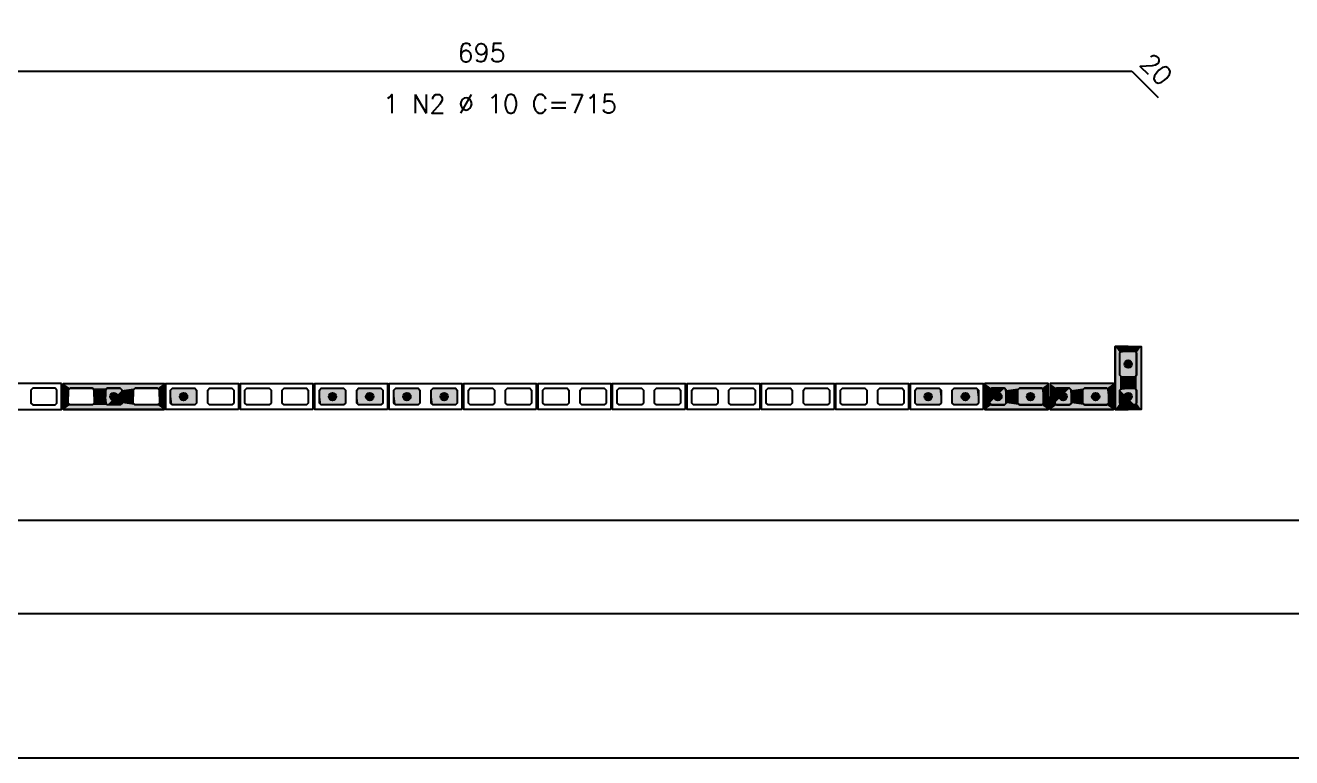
# Model space of a CAD drawing. Extents: x -1.9 to 86, y -1.6 to 61.
# Drawn here: x 22.89 to 36.5, y -1.55 to 6.32 of the extents above; entities that cross this region are included whole.
import ezdxf

# ---------------------------------------------------------------- set-up
doc = ezdxf.new("R2010")
doc.units = 0
doc.header["$MEASUREMENT"] = 0
doc.linetypes.add('HIDDEN', pattern=[9.525, 6.35, -3.175])
doc.layers.get('Defpoints').update_dxf_attribs({"linetype": 'CONTINUOUS'})
for name, color, linetype in [('ARQ_FOLHA', 7, 'CONTINUOUS'), ('PENA_01', 1, 'CONTINUOUS'), ('PENA_02', 2, 'CONTINUOUS'), ('PENA_03', 3, 'CONTINUOUS'), ('PENA_05', 5, 'CONTINUOUS'), ('PENA_11', 252, 'CONTINUOUS'), ('PENA_19', 240, 'CONTINUOUS'), ('PENA_21', 100, 'CONTINUOUS')]:
    doc.layers.add(name, color=color, linetype=linetype)
doc.styles.get("Standard").update_dxf_attribs({"font": 'ROMANS.SHX'})

msp = doc.modelspace()

# ---------------------------------------------------------------- linework, layer by layer
at = {"layer": 'ARQ_FOLHA', "color": 1}
for points in [[(0, 0), (84.1, 0), (84.1, 59.4), (0, 59.4)], [(2.5, 1), (83.1, 1), (83.1, 58.4), (2.5, 58.4)]]:
    msp.add_lwpolyline(points, close=True, dxfattribs=at)
at = {"layer": 'Defpoints', "color": 8, "linetype": 'HIDDEN', "ltscale": 100}
msp.add_lwpolyline([(-1.95, 60.95), (-1.95, -1.55), (86.05, -1.55), (86.05, 60.95)], close=True, dxfattribs=at)
at = {"layer": 'PENA_01', "linetype": 'Continuous'}
for points in [[(34.653, 2.559), (34.653, 2.799), (34.673, 2.819), (34.813, 2.819), (34.833, 2.799), (34.833, 2.559), (34.813, 2.539), (34.673, 2.539), (34.653, 2.559)], [(23.233, 2.399), (23.213, 2.419), (22.973, 2.419), (22.953, 2.399), (22.953, 2.259), (22.973, 2.239), (23.213, 2.239), (23.233, 2.259), (23.233, 2.399)], [(23.633, 2.259), (23.613, 2.239), (23.373, 2.239), (23.353, 2.259), (23.353, 2.399), (23.373, 2.419), (23.613, 2.419), (23.633, 2.399), (23.633, 2.259)], [(23.933, 2.259), (23.913, 2.239), (23.773, 2.239), (23.753, 2.259), (23.753, 2.399), (23.773, 2.419), (23.913, 2.419), (23.933, 2.399), (23.933, 2.259)], [(24.333, 2.259), (24.313, 2.239), (24.073, 2.239), (24.053, 2.259), (24.053, 2.399), (24.073, 2.419), (24.313, 2.419), (24.333, 2.399), (24.333, 2.259)], [(24.733, 2.259), (24.713, 2.239), (24.473, 2.239), (24.453, 2.259), (24.453, 2.399), (24.473, 2.419), (24.713, 2.419), (24.733, 2.399), (24.733, 2.259)], [(25.133, 2.259), (25.113, 2.239), (24.873, 2.239), (24.853, 2.259), (24.853, 2.399), (24.873, 2.419), (25.113, 2.419), (25.133, 2.399), (25.133, 2.259)], [(25.533, 2.259), (25.513, 2.239), (25.273, 2.239), (25.253, 2.259), (25.253, 2.399), (25.273, 2.419), (25.513, 2.419), (25.533, 2.399), (25.533, 2.259)], [(25.933, 2.259), (25.913, 2.239), (25.673, 2.239), (25.653, 2.259), (25.653, 2.399), (25.673, 2.419), (25.913, 2.419), (25.933, 2.399), (25.933, 2.259)], [(26.333, 2.259), (26.313, 2.239), (26.073, 2.239), (26.053, 2.259), (26.053, 2.399), (26.073, 2.419), (26.313, 2.419), (26.333, 2.399), (26.333, 2.259)], [(26.733, 2.259), (26.713, 2.239), (26.473, 2.239), (26.453, 2.259), (26.453, 2.399), (26.473, 2.419), (26.713, 2.419), (26.733, 2.399), (26.733, 2.259)], [(27.133, 2.259), (27.113, 2.239), (26.873, 2.239), (26.853, 2.259), (26.853, 2.399), (26.873, 2.419), (27.113, 2.419), (27.133, 2.399), (27.133, 2.259)], [(27.533, 2.259), (27.513, 2.239), (27.273, 2.239), (27.253, 2.259), (27.253, 2.399), (27.273, 2.419), (27.513, 2.419), (27.533, 2.399), (27.533, 2.259)], [(27.933, 2.259), (27.913, 2.239), (27.673, 2.239), (27.653, 2.259), (27.653, 2.399), (27.673, 2.419), (27.913, 2.419), (27.933, 2.399), (27.933, 2.259)], [(28.333, 2.259), (28.313, 2.239), (28.073, 2.239), (28.053, 2.259), (28.053, 2.399), (28.073, 2.419), (28.313, 2.419), (28.333, 2.399), (28.333, 2.259)], [(28.733, 2.259), (28.713, 2.239), (28.473, 2.239), (28.453, 2.259), (28.453, 2.399), (28.473, 2.419), (28.713, 2.419), (28.733, 2.399), (28.733, 2.259)], [(29.133, 2.259), (29.113, 2.239), (28.873, 2.239), (28.853, 2.259), (28.853, 2.399), (28.873, 2.419), (29.113, 2.419), (29.133, 2.399), (29.133, 2.259)], [(29.533, 2.259), (29.513, 2.239), (29.273, 2.239), (29.253, 2.259), (29.253, 2.399), (29.273, 2.419), (29.513, 2.419), (29.533, 2.399), (29.533, 2.259)], [(29.933, 2.259), (29.913, 2.239), (29.673, 2.239), (29.653, 2.259), (29.653, 2.399), (29.673, 2.419), (29.913, 2.419), (29.933, 2.399), (29.933, 2.259)], [(30.333, 2.259), (30.313, 2.239), (30.073, 2.239), (30.053, 2.259), (30.053, 2.399), (30.073, 2.419), (30.313, 2.419), (30.333, 2.399), (30.333, 2.259)], [(30.733, 2.259), (30.713, 2.239), (30.473, 2.239), (30.453, 2.259), (30.453, 2.399), (30.473, 2.419), (30.713, 2.419), (30.733, 2.399), (30.733, 2.259)], [(31.133, 2.259), (31.113, 2.239), (30.873, 2.239), (30.853, 2.259), (30.853, 2.399), (30.873, 2.419), (31.113, 2.419), (31.133, 2.399), (31.133, 2.259)], [(31.533, 2.259), (31.513, 2.239), (31.273, 2.239), (31.253, 2.259), (31.253, 2.399), (31.273, 2.419), (31.513, 2.419), (31.533, 2.399), (31.533, 2.259)], [(31.933, 2.259), (31.913, 2.239), (31.673, 2.239), (31.653, 2.259), (31.653, 2.399), (31.673, 2.419), (31.913, 2.419), (31.933, 2.399), (31.933, 2.259)], [(32.333, 2.259), (32.313, 2.239), (32.073, 2.239), (32.053, 2.259), (32.053, 2.399), (32.073, 2.419), (32.313, 2.419), (32.333, 2.399), (32.333, 2.259)], [(32.733, 2.259), (32.713, 2.239), (32.473, 2.239), (32.453, 2.259), (32.453, 2.399), (32.473, 2.419), (32.713, 2.419), (32.733, 2.399), (32.733, 2.259)], [(33.133, 2.259), (33.113, 2.239), (32.873, 2.239), (32.853, 2.259), (32.853, 2.399), (32.873, 2.419), (33.113, 2.419), (33.133, 2.399), (33.133, 2.259)], [(33.273, 2.239), (33.413, 2.239), (33.433, 2.259), (33.433, 2.399), (33.413, 2.419), (33.273, 2.419), (33.253, 2.399), (33.253, 2.259), (33.273, 2.239)], [(33.573, 2.239), (33.813, 2.239), (33.833, 2.259), (33.833, 2.399), (33.813, 2.419), (33.573, 2.419), (33.553, 2.399), (33.553, 2.259), (33.573, 2.239)], [(33.973, 2.239), (34.113, 2.239), (34.133, 2.259), (34.133, 2.399), (34.113, 2.419), (33.973, 2.419), (33.953, 2.399), (33.953, 2.259), (33.973, 2.239)], [(34.273, 2.239), (34.513, 2.239), (34.533, 2.259), (34.533, 2.399), (34.513, 2.419), (34.273, 2.419), (34.253, 2.399), (34.253, 2.259), (34.273, 2.239)], [(34.653, 2.259), (34.653, 2.399), (34.673, 2.419), (34.813, 2.419), (34.833, 2.399), (34.833, 2.259), (34.813, 2.239), (34.673, 2.239), (34.653, 2.259)]]:
    msp.add_lwpolyline(points, dxfattribs=at)
at = {"layer": 'PENA_02', "linetype": 'Continuous'}
for p, q in [((23.303, 2.189), (23.303, 2.469)), ((23.303, 2.469), (24.383, 2.469)), ((24.383, 2.469), (24.383, 2.189)), ((24.383, 2.189), (23.303, 2.189))]:
    msp.add_line(p, q, dxfattribs=at)
for points in [[(34.603, 2.189), (34.603, 2.869), (34.883, 2.869), (34.883, 2.189), (34.603, 2.189)], [(23.283, 2.469), (22.503, 2.469), (22.503, 2.189), (23.283, 2.189), (23.283, 2.469)], [(25.183, 2.189), (24.403, 2.189), (24.403, 2.469), (25.183, 2.469), (25.183, 2.189)], [(25.983, 2.189), (25.203, 2.189), (25.203, 2.469), (25.983, 2.469), (25.983, 2.189)], [(26.783, 2.189), (26.003, 2.189), (26.003, 2.469), (26.783, 2.469), (26.783, 2.189)], [(27.583, 2.189), (26.803, 2.189), (26.803, 2.469), (27.583, 2.469), (27.583, 2.189)], [(28.383, 2.189), (27.603, 2.189), (27.603, 2.469), (28.383, 2.469), (28.383, 2.189)], [(29.183, 2.189), (28.403, 2.189), (28.403, 2.469), (29.183, 2.469), (29.183, 2.189)], [(29.983, 2.189), (29.203, 2.189), (29.203, 2.469), (29.983, 2.469), (29.983, 2.189)], [(30.783, 2.189), (30.003, 2.189), (30.003, 2.469), (30.783, 2.469), (30.783, 2.189)], [(31.583, 2.189), (30.803, 2.189), (30.803, 2.469), (31.583, 2.469), (31.583, 2.189)], [(32.383, 2.189), (31.603, 2.189), (31.603, 2.469), (32.383, 2.469), (32.383, 2.189)], [(33.183, 2.189), (32.403, 2.189), (32.403, 2.469), (33.183, 2.469), (33.183, 2.189)], [(33.203, 2.189), (33.883, 2.189), (33.883, 2.469), (33.203, 2.469), (33.203, 2.189)], [(33.903, 2.189), (34.583, 2.189), (34.583, 2.469), (33.903, 2.469), (33.903, 2.189)]]:
    msp.add_lwpolyline(points, dxfattribs=at)
at = {"layer": 'PENA_03', "linetype": 'Continuous'}
for points in [[(34.813, 2.819), (34.833, 2.799), (34.833, 2.559), (34.813, 2.539), (34.673, 2.539), (34.653, 2.559), (34.653, 2.799), (34.673, 2.819), (34.813, 2.819)], [(23.773, 2.239), (23.753, 2.259), (23.753, 2.399), (23.773, 2.419), (23.913, 2.419), (23.933, 2.399), (23.933, 2.259), (23.913, 2.239), (23.773, 2.239)], [(24.453, 2.399), (24.473, 2.419), (24.713, 2.419), (24.733, 2.399), (24.733, 2.259), (24.713, 2.239), (24.473, 2.239), (24.453, 2.259), (24.453, 2.399)], [(26.053, 2.399), (26.073, 2.419), (26.313, 2.419), (26.333, 2.399), (26.333, 2.259), (26.313, 2.239), (26.073, 2.239), (26.053, 2.259), (26.053, 2.399)], [(26.453, 2.399), (26.473, 2.419), (26.713, 2.419), (26.733, 2.399), (26.733, 2.259), (26.713, 2.239), (26.473, 2.239), (26.453, 2.259), (26.453, 2.399)], [(26.853, 2.399), (26.873, 2.419), (27.113, 2.419), (27.133, 2.399), (27.133, 2.259), (27.113, 2.239), (26.873, 2.239), (26.853, 2.259), (26.853, 2.399)], [(27.253, 2.399), (27.273, 2.419), (27.513, 2.419), (27.533, 2.399), (27.533, 2.259), (27.513, 2.239), (27.273, 2.239), (27.253, 2.259), (27.253, 2.399)], [(32.733, 2.259), (32.713, 2.239), (32.473, 2.239), (32.453, 2.259), (32.453, 2.399), (32.473, 2.419), (32.713, 2.419), (32.733, 2.399), (32.733, 2.259)], [(33.133, 2.259), (33.113, 2.239), (32.873, 2.239), (32.853, 2.259), (32.853, 2.399), (32.873, 2.419), (33.113, 2.419), (33.133, 2.399), (33.133, 2.259)], [(33.413, 2.419), (33.433, 2.399), (33.433, 2.259), (33.413, 2.239), (33.273, 2.239), (33.253, 2.259), (33.253, 2.399), (33.273, 2.419), (33.413, 2.419)], [(33.833, 2.259), (33.813, 2.239), (33.573, 2.239), (33.553, 2.259), (33.553, 2.399), (33.573, 2.419), (33.813, 2.419), (33.833, 2.399), (33.833, 2.259)], [(34.113, 2.419), (34.133, 2.399), (34.133, 2.259), (34.113, 2.239), (33.973, 2.239), (33.953, 2.259), (33.953, 2.399), (33.973, 2.419), (34.113, 2.419)], [(34.533, 2.259), (34.513, 2.239), (34.273, 2.239), (34.253, 2.259), (34.253, 2.399), (34.273, 2.419), (34.513, 2.419), (34.533, 2.399), (34.533, 2.259)], [(34.653, 2.399), (34.673, 2.419), (34.813, 2.419), (34.833, 2.399), (34.833, 2.259), (34.813, 2.239), (34.673, 2.239), (34.653, 2.259), (34.653, 2.399)]]:
    msp.add_lwpolyline(points, dxfattribs=at)
for centre in [(34.743, 2.679), (23.843, 2.329), (24.593, 2.329), (26.193, 2.329), (26.593, 2.329), (26.993, 2.329), (27.393, 2.329), (32.593, 2.329), (32.993, 2.329), (33.343, 2.329), (33.693, 2.329), (34.043, 2.329), (34.393, 2.329), (34.743, 2.329)]:
    msp.add_circle(centre, 0.04, dxfattribs=at)
for points in [[(34.783, 2.679), (34.723, 2.714), (34.705, 2.693)], [(34.783, 2.679), (34.705, 2.693), (34.705, 2.666)], [(34.783, 2.679), (34.705, 2.666), (34.723, 2.645)], [(34.783, 2.679), (34.75, 2.719), (34.723, 2.714)], [(34.783, 2.679), (34.723, 2.645), (34.75, 2.64)], [(34.783, 2.679), (34.773, 2.705), (34.75, 2.719)], [(34.783, 2.679), (34.75, 2.64), (34.773, 2.654)], [(34.783, 2.679), (34.773, 2.654), (34.783, 2.679)], [(23.883, 2.329), (23.823, 2.364), (23.805, 2.343)], [(23.883, 2.329), (23.805, 2.343), (23.805, 2.316)], [(23.883, 2.329), (23.805, 2.316), (23.823, 2.295)], [(23.883, 2.329), (23.85, 2.369), (23.823, 2.364)], [(23.883, 2.329), (23.823, 2.295), (23.85, 2.29)], [(23.883, 2.329), (23.873, 2.355), (23.85, 2.369)], [(23.883, 2.329), (23.85, 2.29), (23.873, 2.304)], [(23.883, 2.329), (23.873, 2.304), (23.883, 2.329)], [(24.633, 2.329), (24.573, 2.364), (24.555, 2.343)], [(24.633, 2.329), (24.555, 2.343), (24.555, 2.316)], [(24.633, 2.329), (24.555, 2.316), (24.573, 2.295)], [(24.633, 2.329), (24.6, 2.369), (24.573, 2.364)], [(24.633, 2.329), (24.573, 2.295), (24.6, 2.29)], [(24.633, 2.329), (24.623, 2.355), (24.6, 2.369)], [(24.633, 2.329), (24.6, 2.29), (24.623, 2.304)], [(24.633, 2.329), (24.623, 2.304), (24.633, 2.329)], [(26.233, 2.329), (26.173, 2.364), (26.155, 2.343)], [(26.233, 2.329), (26.155, 2.343), (26.155, 2.316)], [(26.233, 2.329), (26.155, 2.316), (26.173, 2.295)], [(26.233, 2.329), (26.2, 2.369), (26.173, 2.364)], [(26.233, 2.329), (26.173, 2.295), (26.2, 2.29)], [(26.233, 2.329), (26.223, 2.355), (26.2, 2.369)], [(26.233, 2.329), (26.2, 2.29), (26.223, 2.304)], [(26.233, 2.329), (26.223, 2.304), (26.233, 2.329)], [(26.633, 2.329), (26.573, 2.364), (26.555, 2.343)], [(26.633, 2.329), (26.555, 2.343), (26.555, 2.316)], [(26.633, 2.329), (26.555, 2.316), (26.573, 2.295)], [(26.633, 2.329), (26.6, 2.369), (26.573, 2.364)], [(26.633, 2.329), (26.573, 2.295), (26.6, 2.29)], [(26.633, 2.329), (26.623, 2.355), (26.6, 2.369)], [(26.633, 2.329), (26.6, 2.29), (26.623, 2.304)], [(26.633, 2.329), (26.623, 2.304), (26.633, 2.329)], [(27.033, 2.329), (26.973, 2.364), (26.955, 2.343)], [(27.033, 2.329), (26.955, 2.343), (26.955, 2.316)], [(27.033, 2.329), (26.955, 2.316), (26.973, 2.295)], [(27.033, 2.329), (27, 2.369), (26.973, 2.364)], [(27.033, 2.329), (26.973, 2.295), (27, 2.29)], [(27.033, 2.329), (27.023, 2.355), (27, 2.369)], [(27.033, 2.329), (27, 2.29), (27.023, 2.304)], [(27.033, 2.329), (27.023, 2.304), (27.033, 2.329)], [(27.433, 2.329), (27.373, 2.364), (27.355, 2.343)], [(27.433, 2.329), (27.355, 2.343), (27.355, 2.316)], [(27.433, 2.329), (27.355, 2.316), (27.373, 2.295)], [(27.433, 2.329), (27.4, 2.369), (27.373, 2.364)], [(27.433, 2.329), (27.373, 2.295), (27.4, 2.29)], [(27.433, 2.329), (27.423, 2.355), (27.4, 2.369)], [(27.433, 2.329), (27.4, 2.29), (27.423, 2.304)], [(27.433, 2.329), (27.423, 2.304), (27.433, 2.329)], [(32.633, 2.329), (32.573, 2.364), (32.555, 2.343)], [(32.633, 2.329), (32.555, 2.343), (32.555, 2.316)], [(32.633, 2.329), (32.555, 2.316), (32.573, 2.295)], [(32.633, 2.329), (32.6, 2.369), (32.573, 2.364)], [(32.633, 2.329), (32.573, 2.295), (32.6, 2.29)], [(32.633, 2.329), (32.623, 2.355), (32.6, 2.369)], [(32.633, 2.329), (32.6, 2.29), (32.623, 2.304)], [(32.633, 2.329), (32.623, 2.304), (32.633, 2.329)], [(33.033, 2.329), (32.973, 2.364), (32.955, 2.343)], [(33.033, 2.329), (32.955, 2.343), (32.955, 2.316)], [(33.033, 2.329), (32.955, 2.316), (32.973, 2.295)], [(33.033, 2.329), (33, 2.369), (32.973, 2.364)], [(33.033, 2.329), (32.973, 2.295), (33, 2.29)], [(33.033, 2.329), (33.023, 2.355), (33, 2.369)], [(33.033, 2.329), (33, 2.29), (33.023, 2.304)], [(33.033, 2.329), (33.023, 2.304), (33.033, 2.329)], [(33.383, 2.329), (33.323, 2.364), (33.305, 2.343)], [(33.383, 2.329), (33.305, 2.343), (33.305, 2.316)], [(33.383, 2.329), (33.305, 2.316), (33.323, 2.295)], [(33.383, 2.329), (33.35, 2.369), (33.323, 2.364)], [(33.383, 2.329), (33.323, 2.295), (33.35, 2.29)], [(33.383, 2.329), (33.373, 2.355), (33.35, 2.369)], [(33.383, 2.329), (33.35, 2.29), (33.373, 2.304)], [(33.383, 2.329), (33.373, 2.304), (33.383, 2.329)], [(33.733, 2.329), (33.673, 2.364), (33.655, 2.343)], [(33.733, 2.329), (33.655, 2.343), (33.655, 2.316)], [(33.733, 2.329), (33.655, 2.316), (33.673, 2.295)], [(33.733, 2.329), (33.7, 2.369), (33.673, 2.364)], [(33.733, 2.329), (33.673, 2.295), (33.7, 2.29)], [(33.733, 2.329), (33.723, 2.355), (33.7, 2.369)], [(33.733, 2.329), (33.7, 2.29), (33.723, 2.304)], [(33.733, 2.329), (33.723, 2.304), (33.733, 2.329)], [(34.083, 2.329), (34.023, 2.364), (34.005, 2.343)], [(34.083, 2.329), (34.005, 2.343), (34.005, 2.316)], [(34.083, 2.329), (34.005, 2.316), (34.023, 2.295)], [(34.083, 2.329), (34.05, 2.369), (34.023, 2.364)], [(34.083, 2.329), (34.023, 2.295), (34.05, 2.29)], [(34.083, 2.329), (34.073, 2.355), (34.05, 2.369)], [(34.083, 2.329), (34.05, 2.29), (34.073, 2.304)], [(34.083, 2.329), (34.073, 2.304), (34.083, 2.329)], [(34.433, 2.329), (34.373, 2.364), (34.355, 2.343)], [(34.433, 2.329), (34.355, 2.343), (34.355, 2.316)], [(34.433, 2.329), (34.355, 2.316), (34.373, 2.295)], [(34.433, 2.329), (34.4, 2.369), (34.373, 2.364)], [(34.433, 2.329), (34.373, 2.295), (34.4, 2.29)], [(34.433, 2.329), (34.423, 2.355), (34.4, 2.369)], [(34.433, 2.329), (34.4, 2.29), (34.423, 2.304)], [(34.433, 2.329), (34.423, 2.304), (34.433, 2.329)], [(34.783, 2.329), (34.723, 2.364), (34.705, 2.343)], [(34.783, 2.329), (34.705, 2.343), (34.705, 2.316)], [(34.783, 2.329), (34.705, 2.316), (34.723, 2.295)], [(34.783, 2.329), (34.75, 2.369), (34.723, 2.364)], [(34.783, 2.329), (34.723, 2.295), (34.75, 2.29)], [(34.783, 2.329), (34.773, 2.355), (34.75, 2.369)], [(34.783, 2.329), (34.75, 2.29), (34.773, 2.304)], [(34.783, 2.329), (34.773, 2.304), (34.783, 2.329)]]:
    msp.add_solid(points, dxfattribs=at)
at = {"layer": 'PENA_05', "linetype": 'Continuous'}
for p, q in [((20.893, 5.824), (34.783, 5.824)), ((34.783, 5.824), (35.066, 5.541))]:
    msp.add_line(p, q, dxfattribs=at)
at = {"layer": 'PENA_11', "linetype": 'Continuous'}
for points in [[(34.813, 2.819), (34.673, 2.539), (34.653, 2.559)], [(34.813, 2.819), (34.653, 2.559), (34.653, 2.799)], [(34.813, 2.819), (34.653, 2.799), (34.673, 2.819)], [(34.813, 2.819), (34.813, 2.539), (34.673, 2.539)], [(34.813, 2.819), (34.673, 2.819), (34.813, 2.819)], [(34.813, 2.819), (34.833, 2.799), (34.833, 2.559)], [(34.813, 2.819), (34.833, 2.559), (34.813, 2.539)], [(23.773, 2.239), (23.753, 2.399), (23.773, 2.419)], [(23.773, 2.239), (23.753, 2.259), (23.753, 2.399)], [(23.773, 2.239), (23.773, 2.419), (23.913, 2.419)], [(23.773, 2.239), (23.913, 2.419), (23.933, 2.399)], [(23.773, 2.239), (23.933, 2.399), (23.933, 2.259)], [(24.453, 2.399), (24.473, 2.419), (24.713, 2.419)], [(24.453, 2.399), (24.713, 2.419), (24.733, 2.399)], [(24.453, 2.399), (24.733, 2.399), (24.733, 2.259)], [(24.453, 2.399), (24.733, 2.259), (24.713, 2.239)], [(24.453, 2.399), (24.713, 2.239), (24.473, 2.239)], [(24.453, 2.399), (24.473, 2.239), (24.453, 2.259)], [(24.453, 2.399), (24.453, 2.259), (24.453, 2.399)], [(26.053, 2.399), (26.073, 2.419), (26.313, 2.419)], [(26.053, 2.399), (26.313, 2.419), (26.333, 2.399)], [(26.053, 2.399), (26.333, 2.399), (26.333, 2.259)], [(26.053, 2.399), (26.333, 2.259), (26.313, 2.239)], [(26.053, 2.399), (26.313, 2.239), (26.073, 2.239)], [(26.053, 2.399), (26.073, 2.239), (26.053, 2.259)], [(26.053, 2.399), (26.053, 2.259), (26.053, 2.399)], [(26.453, 2.399), (26.473, 2.419), (26.713, 2.419)], [(26.453, 2.399), (26.713, 2.419), (26.733, 2.399)], [(26.453, 2.399), (26.733, 2.399), (26.733, 2.259)], [(26.453, 2.399), (26.733, 2.259), (26.713, 2.239)], [(26.453, 2.399), (26.713, 2.239), (26.473, 2.239)], [(26.453, 2.399), (26.473, 2.239), (26.453, 2.259)], [(26.453, 2.399), (26.453, 2.259), (26.453, 2.399)], [(26.853, 2.399), (26.873, 2.419), (27.113, 2.419)], [(26.853, 2.399), (27.113, 2.419), (27.133, 2.399)], [(26.853, 2.399), (27.133, 2.399), (27.133, 2.259)], [(26.853, 2.399), (27.133, 2.259), (27.113, 2.239)], [(26.853, 2.399), (27.113, 2.239), (26.873, 2.239)], [(26.853, 2.399), (26.873, 2.239), (26.853, 2.259)], [(26.853, 2.399), (26.853, 2.259), (26.853, 2.399)], [(27.253, 2.399), (27.273, 2.419), (27.513, 2.419)], [(27.253, 2.399), (27.513, 2.419), (27.533, 2.399)], [(27.253, 2.399), (27.533, 2.399), (27.533, 2.259)], [(27.253, 2.399), (27.533, 2.259), (27.513, 2.239)], [(27.253, 2.399), (27.513, 2.239), (27.273, 2.239)], [(27.253, 2.399), (27.273, 2.239), (27.253, 2.259)], [(27.253, 2.399), (27.253, 2.259), (27.253, 2.399)], [(32.733, 2.259), (32.453, 2.399), (32.473, 2.419)], [(32.733, 2.259), (32.453, 2.259), (32.453, 2.399)], [(32.733, 2.259), (32.473, 2.419), (32.713, 2.419)], [(32.733, 2.259), (32.713, 2.419), (32.733, 2.399)], [(32.733, 2.259), (32.733, 2.399), (32.733, 2.259)], [(33.133, 2.259), (32.853, 2.399), (32.873, 2.419)], [(33.133, 2.259), (32.853, 2.259), (32.853, 2.399)], [(33.133, 2.259), (32.873, 2.419), (33.113, 2.419)], [(33.133, 2.259), (33.113, 2.419), (33.133, 2.399)], [(33.133, 2.259), (33.133, 2.399), (33.133, 2.259)], [(33.413, 2.419), (33.273, 2.239), (33.253, 2.259)], [(33.413, 2.419), (33.253, 2.259), (33.253, 2.399)], [(33.413, 2.419), (33.253, 2.399), (33.273, 2.419)], [(33.413, 2.419), (33.413, 2.239), (33.273, 2.239)], [(33.413, 2.419), (33.273, 2.419), (33.413, 2.419)], [(33.413, 2.419), (33.433, 2.399), (33.433, 2.259)], [(33.413, 2.419), (33.433, 2.259), (33.413, 2.239)], [(33.833, 2.259), (33.553, 2.399), (33.573, 2.419)], [(33.833, 2.259), (33.553, 2.259), (33.553, 2.399)], [(33.833, 2.259), (33.573, 2.419), (33.813, 2.419)], [(33.833, 2.259), (33.813, 2.419), (33.833, 2.399)], [(33.833, 2.259), (33.833, 2.399), (33.833, 2.259)], [(34.113, 2.419), (33.973, 2.239), (33.953, 2.259)], [(34.113, 2.419), (33.953, 2.259), (33.953, 2.399)], [(34.113, 2.419), (33.953, 2.399), (33.973, 2.419)], [(34.113, 2.419), (34.113, 2.239), (33.973, 2.239)], [(34.113, 2.419), (33.973, 2.419), (34.113, 2.419)], [(34.113, 2.419), (34.133, 2.399), (34.133, 2.259)], [(34.113, 2.419), (34.133, 2.259), (34.113, 2.239)], [(34.533, 2.259), (34.253, 2.399), (34.273, 2.419)], [(34.533, 2.259), (34.253, 2.259), (34.253, 2.399)], [(34.533, 2.259), (34.273, 2.419), (34.513, 2.419)], [(34.533, 2.259), (34.513, 2.419), (34.533, 2.399)], [(34.533, 2.259), (34.533, 2.399), (34.533, 2.259)], [(34.653, 2.399), (34.673, 2.419), (34.813, 2.419)], [(34.653, 2.399), (34.813, 2.419), (34.833, 2.399)], [(34.653, 2.399), (34.833, 2.399), (34.833, 2.259)], [(34.653, 2.399), (34.833, 2.259), (34.813, 2.239)], [(34.653, 2.399), (34.813, 2.239), (34.673, 2.239)], [(34.653, 2.399), (34.673, 2.239), (34.653, 2.259)], [(34.653, 2.399), (34.653, 2.259), (34.653, 2.399)], [(23.773, 2.239), (23.933, 2.259), (23.913, 2.239)], [(23.773, 2.239), (23.913, 2.239), (23.773, 2.239)], [(32.733, 2.259), (32.473, 2.239), (32.453, 2.259)], [(32.733, 2.259), (32.713, 2.239), (32.473, 2.239)], [(33.133, 2.259), (32.873, 2.239), (32.853, 2.259)], [(33.133, 2.259), (33.113, 2.239), (32.873, 2.239)], [(33.833, 2.259), (33.573, 2.239), (33.553, 2.259)], [(33.833, 2.259), (33.813, 2.239), (33.573, 2.239)], [(34.533, 2.259), (34.273, 2.239), (34.253, 2.259)], [(34.533, 2.259), (34.513, 2.239), (34.273, 2.239)]]:
    msp.add_solid(points, dxfattribs=at)
at = {"layer": 'PENA_19', "linetype": 'Continuous'}
for points in [[(24.383, 2.329), (24.333, 2.329), (24.333, 2.399), (24.313, 2.419), (24.073, 2.419), (24.053, 2.399), (24.053, 2.329), (23.933, 2.329), (23.933, 2.399), (23.913, 2.419), (23.773, 2.419), (23.753, 2.399), (23.753, 2.329), (23.633, 2.329), (23.633, 2.399), (23.613, 2.419), (23.373, 2.419), (23.353, 2.399), (23.353, 2.329), (23.303, 2.329), (23.303, 2.469), (24.383, 2.469), (24.383, 2.329)], [(24.383, 2.329), (24.333, 2.329), (24.333, 2.259), (24.313, 2.239), (24.073, 2.239), (24.053, 2.259), (24.053, 2.329), (23.933, 2.329), (23.933, 2.259), (23.913, 2.239), (23.773, 2.239), (23.753, 2.259), (23.753, 2.329), (23.633, 2.329), (23.633, 2.259), (23.613, 2.239), (23.373, 2.239), (23.353, 2.259), (23.353, 2.329), (23.303, 2.329), (23.303, 2.189), (24.383, 2.189), (24.383, 2.329)]]:
    msp.add_lwpolyline(points, dxfattribs=at)
for points in [[(24.383, 2.469), (23.373, 2.419), (23.303, 2.469)], [(23.373, 2.419), (23.353, 2.399), (23.303, 2.469)], [(23.303, 2.469), (23.353, 2.399), (23.303, 2.329)], [(23.613, 2.419), (23.373, 2.419), (24.383, 2.469)], [(23.773, 2.419), (23.613, 2.419), (24.383, 2.469)], [(24.383, 2.469), (23.913, 2.419), (23.773, 2.419)], [(23.913, 2.419), (24.383, 2.469), (23.933, 2.399)], [(24.383, 2.469), (24.073, 2.419), (23.933, 2.399)], [(24.313, 2.419), (24.073, 2.419), (24.383, 2.469)], [(24.333, 2.399), (24.313, 2.419), (24.383, 2.469)], [(24.383, 2.329), (24.333, 2.329), (24.383, 2.469)], [(24.333, 2.329), (24.333, 2.399), (24.383, 2.469)], [(23.353, 2.399), (23.353, 2.329), (23.303, 2.329)], [(23.303, 2.189), (23.353, 2.259), (23.303, 2.329)], [(23.353, 2.259), (23.353, 2.329), (23.303, 2.329)], [(23.633, 2.399), (23.613, 2.419), (23.773, 2.419)], [(23.633, 2.329), (23.633, 2.399), (23.773, 2.419)], [(23.633, 2.329), (23.773, 2.419), (23.753, 2.399)], [(23.633, 2.329), (23.753, 2.399), (23.753, 2.329)], [(23.633, 2.329), (23.633, 2.259), (23.773, 2.239)], [(23.633, 2.329), (23.773, 2.239), (23.753, 2.259)], [(23.633, 2.329), (23.753, 2.259), (23.753, 2.329)], [(23.933, 2.399), (24.073, 2.419), (23.933, 2.329)], [(24.073, 2.419), (24.053, 2.399), (23.933, 2.329)], [(23.933, 2.329), (24.053, 2.399), (24.053, 2.329)], [(23.933, 2.259), (24.073, 2.239), (23.933, 2.329)], [(24.073, 2.239), (24.053, 2.259), (23.933, 2.329)], [(23.933, 2.329), (24.053, 2.259), (24.053, 2.329)], [(24.383, 2.329), (24.333, 2.329), (24.383, 2.189)], [(24.333, 2.329), (24.333, 2.259), (24.383, 2.189)], [(23.373, 2.239), (23.353, 2.259), (23.303, 2.189)], [(24.383, 2.189), (23.373, 2.239), (23.303, 2.189)], [(23.613, 2.239), (23.373, 2.239), (24.383, 2.189)], [(23.633, 2.259), (23.613, 2.239), (23.773, 2.239)], [(23.773, 2.239), (23.613, 2.239), (24.383, 2.189)], [(24.383, 2.189), (23.913, 2.239), (23.773, 2.239)], [(23.913, 2.239), (24.383, 2.189), (23.933, 2.259)], [(24.383, 2.189), (24.073, 2.239), (23.933, 2.259)], [(24.313, 2.239), (24.073, 2.239), (24.383, 2.189)], [(24.333, 2.259), (24.313, 2.239), (24.383, 2.189)]]:
    msp.add_solid(points, dxfattribs=at)
at = {"layer": 'PENA_21', "linetype": 'Continuous'}
for points in [[(34.743, 2.189), (34.743, 2.239), (34.673, 2.239), (34.653, 2.259), (34.653, 2.399), (34.673, 2.419), (34.743, 2.419), (34.743, 2.539), (34.673, 2.539), (34.653, 2.559), (34.653, 2.799), (34.673, 2.819), (34.743, 2.819), (34.743, 2.869), (34.603, 2.869), (34.603, 2.189), (34.743, 2.189)], [(34.743, 2.189), (34.743, 2.239), (34.813, 2.239), (34.833, 2.259), (34.833, 2.399), (34.813, 2.419), (34.743, 2.419), (34.743, 2.539), (34.813, 2.539), (34.833, 2.559), (34.833, 2.799), (34.813, 2.819), (34.743, 2.819), (34.743, 2.869), (34.883, 2.869), (34.883, 2.189), (34.743, 2.189)], [(33.203, 2.329), (33.253, 2.329), (33.253, 2.399), (33.273, 2.419), (33.413, 2.419), (33.433, 2.399), (33.433, 2.329), (33.553, 2.329), (33.553, 2.399), (33.573, 2.419), (33.813, 2.419), (33.833, 2.399), (33.833, 2.329), (33.883, 2.329), (33.883, 2.469), (33.203, 2.469), (33.203, 2.329)], [(33.903, 2.329), (33.953, 2.329), (33.953, 2.399), (33.973, 2.419), (34.113, 2.419), (34.133, 2.399), (34.133, 2.329), (34.253, 2.329), (34.253, 2.399), (34.273, 2.419), (34.513, 2.419), (34.533, 2.399), (34.533, 2.329), (34.583, 2.329), (34.583, 2.469), (33.903, 2.469), (33.903, 2.329)], [(33.203, 2.329), (33.253, 2.329), (33.253, 2.259), (33.273, 2.239), (33.413, 2.239), (33.433, 2.259), (33.433, 2.329), (33.553, 2.329), (33.553, 2.259), (33.573, 2.239), (33.813, 2.239), (33.833, 2.259), (33.833, 2.329), (33.883, 2.329), (33.883, 2.189), (33.203, 2.189), (33.203, 2.329)], [(33.903, 2.329), (33.953, 2.329), (33.953, 2.259), (33.973, 2.239), (34.113, 2.239), (34.133, 2.259), (34.133, 2.329), (34.253, 2.329), (34.253, 2.259), (34.273, 2.239), (34.513, 2.239), (34.533, 2.259), (34.533, 2.329), (34.583, 2.329), (34.583, 2.189), (33.903, 2.189), (33.903, 2.329)]]:
    msp.add_lwpolyline(points, dxfattribs=at)
for points in [[(34.743, 2.869), (34.603, 2.869), (34.673, 2.819)], [(34.673, 2.819), (34.603, 2.869), (34.653, 2.799)], [(34.603, 2.869), (34.653, 2.259), (34.653, 2.799)], [(34.603, 2.189), (34.653, 2.259), (34.603, 2.869)], [(34.743, 2.819), (34.743, 2.869), (34.673, 2.819)], [(34.813, 2.819), (34.743, 2.819), (34.883, 2.869)], [(34.743, 2.819), (34.743, 2.869), (34.883, 2.869)], [(34.833, 2.799), (34.813, 2.819), (34.883, 2.869)], [(34.833, 2.559), (34.883, 2.869), (34.833, 2.399)], [(34.833, 2.399), (34.883, 2.869), (34.833, 2.259)], [(34.883, 2.869), (34.883, 2.189), (34.833, 2.259)], [(34.833, 2.559), (34.833, 2.799), (34.883, 2.869)], [(34.653, 2.799), (34.653, 2.259), (34.653, 2.399)], [(34.653, 2.799), (34.653, 2.559), (34.653, 2.399)], [(33.883, 2.469), (33.203, 2.469), (33.273, 2.419)], [(33.203, 2.469), (33.203, 2.329), (33.253, 2.329)], [(33.203, 2.469), (33.253, 2.329), (33.253, 2.399)], [(33.203, 2.469), (33.253, 2.399), (33.273, 2.419)], [(33.883, 2.469), (33.273, 2.419), (33.413, 2.419)], [(33.883, 2.469), (33.413, 2.419), (33.433, 2.399)], [(33.883, 2.469), (33.433, 2.399), (33.573, 2.419)], [(33.883, 2.469), (33.573, 2.419), (33.813, 2.419)], [(33.883, 2.469), (33.813, 2.419), (33.833, 2.399)], [(33.883, 2.469), (33.833, 2.399), (33.883, 2.329)], [(34.583, 2.469), (33.903, 2.469), (33.973, 2.419)], [(33.903, 2.469), (33.903, 2.329), (33.953, 2.329)], [(33.903, 2.469), (33.953, 2.329), (33.953, 2.399)], [(33.903, 2.469), (33.953, 2.399), (33.973, 2.419)], [(34.583, 2.469), (33.973, 2.419), (34.113, 2.419)], [(34.583, 2.469), (34.113, 2.419), (34.133, 2.399)], [(34.583, 2.469), (34.133, 2.399), (34.273, 2.419)], [(34.583, 2.469), (34.273, 2.419), (34.513, 2.419)], [(34.583, 2.469), (34.513, 2.419), (34.533, 2.399)], [(34.583, 2.469), (34.533, 2.399), (34.583, 2.329)], [(34.673, 2.419), (34.653, 2.559), (34.653, 2.399)], [(34.673, 2.419), (34.673, 2.539), (34.653, 2.559)], [(34.743, 2.419), (34.673, 2.539), (34.673, 2.419)], [(34.743, 2.419), (34.743, 2.539), (34.673, 2.539)], [(34.743, 2.419), (34.813, 2.539), (34.813, 2.419)], [(34.743, 2.419), (34.743, 2.539), (34.813, 2.539)], [(34.813, 2.539), (34.833, 2.559), (34.813, 2.419)], [(34.813, 2.419), (34.833, 2.559), (34.833, 2.399)], [(33.203, 2.189), (33.203, 2.329), (33.253, 2.329)], [(33.203, 2.189), (33.253, 2.329), (33.253, 2.259)], [(33.433, 2.399), (33.553, 2.399), (33.573, 2.419)], [(33.433, 2.399), (33.433, 2.329), (33.553, 2.329)], [(33.433, 2.399), (33.553, 2.329), (33.553, 2.399)], [(33.433, 2.259), (33.433, 2.329), (33.553, 2.329)], [(33.433, 2.259), (33.553, 2.329), (33.553, 2.259)], [(33.883, 2.329), (33.833, 2.399), (33.833, 2.329)], [(33.883, 2.189), (33.833, 2.259), (33.883, 2.329)], [(33.883, 2.329), (33.833, 2.259), (33.833, 2.329)], [(33.903, 2.189), (33.903, 2.329), (33.953, 2.329)], [(33.903, 2.189), (33.953, 2.329), (33.953, 2.259)], [(34.133, 2.399), (34.253, 2.399), (34.273, 2.419)], [(34.133, 2.399), (34.133, 2.329), (34.253, 2.329)], [(34.133, 2.399), (34.253, 2.329), (34.253, 2.399)], [(34.133, 2.259), (34.133, 2.329), (34.253, 2.329)], [(34.133, 2.259), (34.253, 2.329), (34.253, 2.259)], [(34.583, 2.329), (34.533, 2.399), (34.533, 2.329)], [(34.583, 2.189), (34.533, 2.259), (34.583, 2.329)], [(34.583, 2.329), (34.533, 2.259), (34.533, 2.329)], [(33.203, 2.189), (33.253, 2.259), (33.273, 2.239)], [(33.883, 2.189), (33.203, 2.189), (33.273, 2.239)], [(33.883, 2.189), (33.273, 2.239), (33.413, 2.239)], [(33.883, 2.189), (33.413, 2.239), (33.433, 2.259)], [(33.883, 2.189), (33.433, 2.259), (33.573, 2.239)], [(33.433, 2.259), (33.553, 2.259), (33.573, 2.239)], [(33.883, 2.189), (33.573, 2.239), (33.813, 2.239)], [(33.883, 2.189), (33.813, 2.239), (33.833, 2.259)], [(33.903, 2.189), (33.953, 2.259), (33.973, 2.239)], [(34.583, 2.189), (33.903, 2.189), (33.973, 2.239)], [(34.583, 2.189), (33.973, 2.239), (34.113, 2.239)], [(34.583, 2.189), (34.113, 2.239), (34.133, 2.259)], [(34.583, 2.189), (34.133, 2.259), (34.273, 2.239)], [(34.133, 2.259), (34.253, 2.259), (34.273, 2.239)], [(34.583, 2.189), (34.273, 2.239), (34.513, 2.239)], [(34.583, 2.189), (34.513, 2.239), (34.533, 2.259)], [(34.673, 2.239), (34.653, 2.259), (34.603, 2.189)], [(34.673, 2.239), (34.603, 2.189), (34.743, 2.189)], [(34.673, 2.239), (34.743, 2.189), (34.743, 2.239)], [(34.883, 2.189), (34.743, 2.189), (34.813, 2.239)], [(34.813, 2.239), (34.743, 2.189), (34.743, 2.239)], [(34.833, 2.259), (34.883, 2.189), (34.813, 2.239)]]:
    msp.add_solid(points, dxfattribs=at)

# ---------------------------------------------------------------- texts
at = {"layer": 'PENA_03', "linetype": 'Continuous'}
for s, p in [('695', (27.538, 5.924)), ('1 N2 %%c 10 C=715', (26.738, 5.374))]:
    msp.add_text(s, height=0.2, dxfattribs=at).set_placement(p)
msp.add_text('20', height=0.2, rotation=315, dxfattribs=at).set_placement((34.853, 5.895))

doc.saveas('drawing.dxf')
